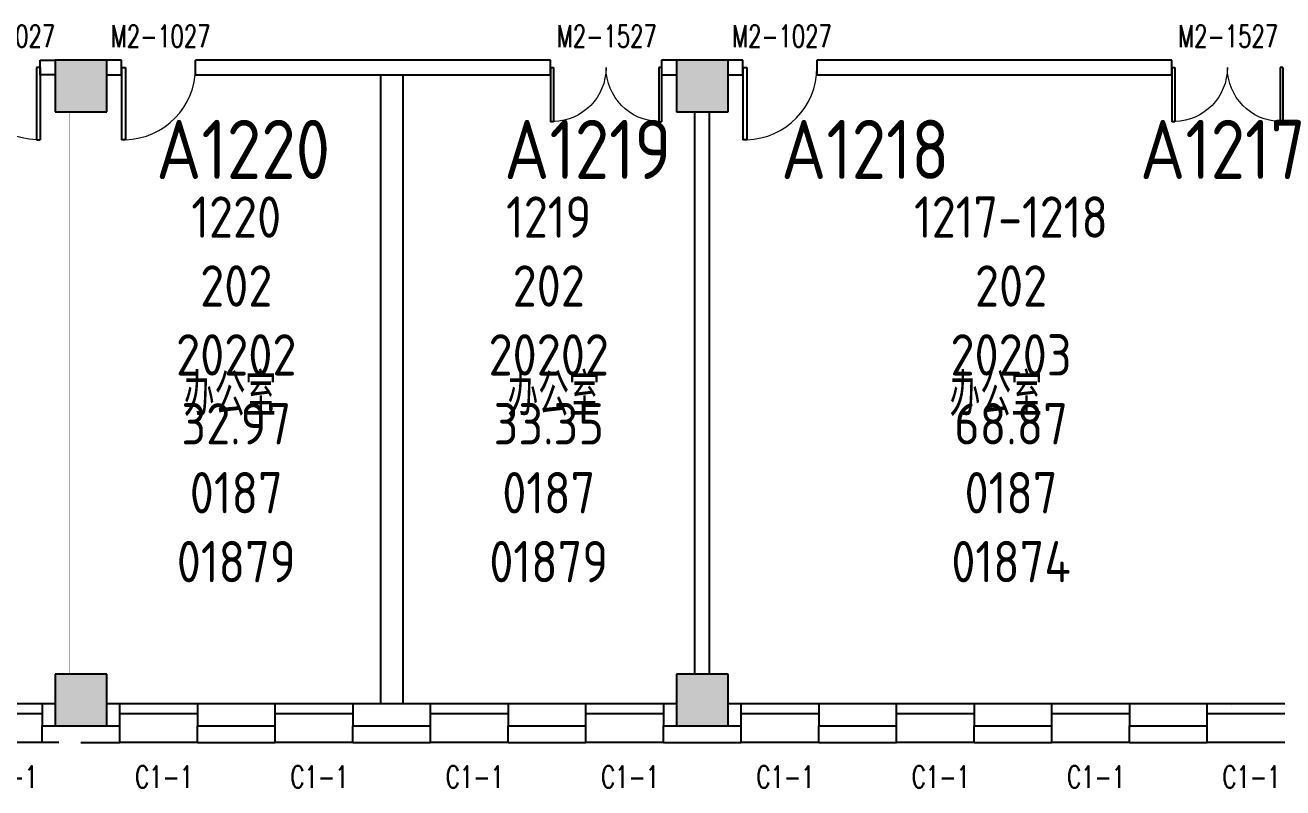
# Model space of a CAD drawing. Extents: x 1762714 to 1838512, y 310267 to 413040.
# Drawn here: x 1779921 to 1796925, y 379567 to 389877 of the extents above; entities that cross this region are included whole.
import ezdxf
from ezdxf.enums import TextEntityAlignment as Align

# ---------------------------------------------------------------- set-up
doc = ezdxf.new("R2010")
doc.units = 0
doc.header["$LTSCALE"] = 1000
doc.header["$MEASUREMENT"] = 0
for name, color, linetype in [('body', 30, 'Continuous'), ('name', 1, 'Continuous'), ('RM$', 5, 'Continuous'), ('RM$TXT', 5, 'Continuous')]:
    doc.layers.add(name, color=color, linetype=linetype)
doc.styles.add('-宋体', font='GBENOR.shx', dxfattribs={"bigfont": 'GBCBIG.shx'})
doc.styles.add('_TCH_WINDOW', font='txt.shx', dxfattribs={"height": 3.5, "bigfont": 'hztxt.shx'})
doc.styles.get("Standard").update_dxf_attribs({"font": 'gbenor.shx', "bigfont": 'gbcbig.shx'})

# ---------------------------------------------------------------- blocks, each defined once
blk = doc.blocks.new('$DorLib2D$00000001')
for p, q in [((0.45, 0.9750000000000001), (0.5000000000000002, 0.9750000000000001)), ((0.45, 0), (0.45, 0.9750000000000001)), ((0.5, 0), (0.5, 0.9750000000000001)), ((0.5, 0), (0.45, 0))]:
    blk.add_line(p, q)
at = {"lineweight": 13}
blk.add_arc((0.475, 0), 0.975, 91.4692835813538, 180, dxfattribs=at)
blk = doc.blocks.new('$WINLIB2D$00000004')
for p, q in [((-0.5, 0.5), (0.5, 0.5)), ((-0.5, 0.2405796575893152), (0.5, 0.2405796575893152)), ((-0.4999999999999999, -0.5), (0.5, -0.5))]:
    blk.add_line(p, q)
blk = doc.blocks.new('$DorLib2D$00000002')
for p, q in [((-0.5, -5.684341886080802e-17), (-0.5000000000000007, 0.4875)), ((-0.4750000000000007, 0.4875), (-0.5000000000000007, 0.4875)), ((-0.475, -2.842170943040401e-17), (-0.4750000000000007, 0.4875)), ((0.475, -2.842170943040401e-17), (0.4750000000000007, 0.4875)), ((0.4750000000000007, 0.4875), (0.5000000000000007, 0.4875)), ((0.5, -5.684341886080802e-17), (0.5000000000000007, 0.4875)), ((-0.5, -5.684341886080802e-17), (-0.475, -2.842170943040401e-17)), ((0.5, -5.684341886080802e-17), (0.475, -2.842170943040401e-17))]:
    blk.add_line(p, q)
at = {"lineweight": 13}
for centre, start, end in [((-0.4875, -4.263256414560601e-17), 0, 88.53071641864632), ((0.4875, -4.263256414560601e-17), 91.4692835813537, 180)]:
    blk.add_arc(centre, 0.4875, start, end, dxfattribs=at)

msp = doc.modelspace()

# ---------------------------------------------------------------- hatches: boundary and pattern name
at = {"layer": 'body'}
for points in [[(1780325.565563785, 388703.4034096688), (1781025.565563785, 388703.4034096688), (1781025.565563785, 389403.4112221684), (1780325.565563785, 389403.4112221684)], [(1788725.565563785, 388703.4034096688), (1789425.565563785, 388703.4034096688), (1789425.565563785, 389403.4112221684), (1788725.565563785, 389403.4112221684)], [(1780325.565563993, 380403.4190350726), (1781025.565563993, 380403.4190350726), (1781025.565563993, 381103.4112225716), (1780325.565563993, 381103.4112225716)], [(1788725.565563993, 380403.4190350726), (1789425.565563993, 380403.4190350726), (1789425.565563993, 381103.4112225716), (1788725.565563993, 381103.4112225716)]]:
    msp.add_hatch(color=256, dxfattribs=at).paths.add_polyline_path(points)

# ---------------------------------------------------------------- linework, layer by layer
for p, q in [((1780125.081629792, 389203.4112221905), (1780125.081629792, 389403.4112221905)), ((1780125.081629792, 389403.4112221905), (1780325.565563785, 389403.4112221684)), ((1781025.565563785, 389403.4112221684), (1780325.565563785, 389403.4112221684)), ((1780325.565563785, 389403.4112221684), (1780325.565563785, 388703.4034096688)), ((1781025.565563785, 388703.4034096688), (1781025.565563785, 389403.4112221684)), ((1781226.049497778, 389403.4112221905), (1781025.565563785, 389403.4112221684)), ((1781226.049497778, 389203.4112221905), (1781226.049497778, 389403.4112221905)), ((1787025.081629944, 389403.4190350776), (1782226.049497785, 389403.419035077)), ((1782226.049497785, 389203.4190350752), (1782226.049497785, 389403.419035077)), ((1787025.081629944, 389203.4190350776), (1787025.081629944, 389403.4190350776)), ((1788725.565563769, 389403.419035089), (1788525.081629982, 389403.4190350776)), ((1788525.081629982, 389403.4190350776), (1788525.081629982, 389203.4190350776)), ((1789425.565563785, 389403.4112221684), (1788725.565563785, 389403.4112221684)), ((1788725.565563785, 389403.4112221684), (1788725.565563785, 388703.4034096688)), ((1789626.049497795, 389403.4190350745), (1789425.56556377, 389403.4190350901)), ((1789425.565563785, 388703.4034096688), (1789425.565563785, 389403.4112221684)), ((1789626.049497795, 389203.4190350745), (1789626.049497795, 389403.4190350745)), ((1795425.081629733, 389403.4112221497), (1790626.049497795, 389403.4190350745)), ((1790626.049497795, 389403.4190350745), (1790626.049497795, 389203.4190350745)), ((1795425.081629734, 389203.4112221514), (1795425.081629733, 389403.4112221497)), ((1780325.565563785, 389203.4112222044), (1780125.081629792, 389203.4112221905)), ((1781025.565563785, 389203.4112222044), (1781226.049497778, 389203.4112221905)), ((1782226.049497785, 389203.4190350751), (1787025.081629944, 389203.4190350776)), ((1784725.565564041, 389203.4190350765), (1784725.565564041, 380703.4190350785)), ((1785025.565564041, 389203.4190350765), (1785025.565564041, 380703.4190350785)), ((1788525.081629982, 389203.4190350776), (1788725.565563769, 389203.4190350974)), ((1789425.56556377, 389203.4190350704), (1789626.049497795, 389203.4190350745)), ((1790626.049497795, 389203.4190350745), (1795425.081629734, 389203.4112221514)), ((1780325.565563785, 388703.4034096688), (1781025.565563785, 388703.4034096688)), ((1788725.565563785, 388703.4034096688), (1789425.565563785, 388703.4034096688)), ((1788975.565564006, 381103.4112225781), (1788975.565564006, 388703.4034096858)), ((1789175.565564006, 381103.4112225781), (1789175.565564006, 388703.4034096858)), ((1781025.565563993, 381103.4112225716), (1780325.565563993, 381103.4112225716)), ((1780325.565563993, 381103.4112225716), (1780325.565563993, 380403.4190350726)), ((1781025.565563993, 380403.4190350726), (1781025.565563993, 381103.4112225716)), ((1789425.565563993, 381103.4112225716), (1788725.565563993, 381103.4112225716)), ((1788725.565563993, 381103.4112225716), (1788725.565563993, 380403.4190350726)), ((1789425.565563993, 380403.4190350726), (1789425.565563993, 381103.4112225716)), ((1780325.565564014, 380703.4190350727), (1780150.565564041, 380703.4190350748)), ((1780150.565564041, 380703.4190350748), (1780150.565564041, 380403.4190350796)), ((1781200.565564117, 380703.4190350785), (1781025.565563971, 380703.4190350713)), ((1781200.565564117, 380403.4190350785), (1781200.565564117, 380703.4190350785)), ((1783300.565564041, 380703.4190350785), (1782250.565564118, 380703.4190350785)), ((1782250.565564118, 380703.4190350785), (1782250.565564118, 380403.4190350785)), ((1783300.565564041, 380403.4190350785), (1783300.565564041, 380703.4190350785)), ((1785400.565564041, 380703.4190350785), (1784350.565564041, 380703.4190350785)), ((1784350.565564041, 380703.4190350785), (1784350.565564041, 380403.4190350785)), ((1785400.565564041, 380403.4190350785), (1785400.565564041, 380703.4190350785)), ((1787500.565564041, 380703.4190350785), (1786450.565564041, 380703.4190350785)), ((1786450.565564041, 380703.4190350785), (1786450.565564041, 380403.4190350785)), ((1787500.565564041, 380403.4190350785), (1787500.565564041, 380703.4190350785)), ((1788725.565564025, 380703.4190350994), (1788550.565564041, 380703.4190350785)), ((1788550.565564041, 380703.4190350785), (1788550.565564041, 380403.4190350785)), ((1789600.565564118, 380703.4190350781), (1789425.565564025, 380703.4190350584)), ((1789600.565564118, 380403.4190350745), (1789600.565564118, 380703.4190350781)), ((1791700.565564041, 380703.4190350781), (1790650.565564118, 380703.4190350781)), ((1790650.565564118, 380703.4190350781), (1790650.565564118, 380403.4190350745)), ((1791700.565564041, 380403.4190350745), (1791700.565564041, 380703.4190350781)), ((1793800.565564016, 380703.4190350781), (1792750.565564041, 380703.4190350781)), ((1792750.565564041, 380703.4190350781), (1792750.565564041, 380403.4190350745)), ((1793800.565564016, 380403.4190350745), (1793800.565564016, 380703.4190350781)), ((1795900.565564016, 380703.4190350781), (1794850.565564016, 380703.4190350781)), ((1794850.565564016, 380703.4190350781), (1794850.565564016, 380403.4190350745)), ((1795900.565564016, 380403.4190350745), (1795900.565564016, 380703.4190350781)), ((1780150.565564041, 380403.4190350796), (1780325.565564014, 380403.419034989)), ((1780150.565564041, 380178.4190350752), (1780150.565564041, 380403.4190350767)), ((1780325.565563993, 380403.4190350726), (1781025.565563993, 380403.4190350726)), ((1781025.565563971, 380403.419035074), (1781200.565564117, 380403.4190350785)), ((1781200.565564117, 380178.4190350786), (1781200.565564118, 380403.4190350767)), ((1782250.565564118, 380403.4190350785), (1783300.565564041, 380403.4190350785)), ((1782250.565564118, 380178.4190350786), (1782250.565564118, 380403.4190350767)), ((1783300.565564041, 380178.4190350786), (1783300.565564041, 380403.4190350767)), ((1784350.565564041, 380403.4190350785), (1785400.565564041, 380403.4190350785)), ((1784350.565564041, 380178.4190350786), (1784350.565564041, 380403.4190350767)), ((1785400.565564041, 380178.4190350786), (1785400.565564041, 380403.4190350767)), ((1786450.565564041, 380403.4190350785), (1787500.565564041, 380403.4190350785)), ((1786450.565564041, 380178.4190350786), (1786450.565564041, 380403.4190350767)), ((1787500.565564041, 380178.4190350786), (1787500.565564041, 380403.4190350767)), ((1788550.565564041, 380403.4190350785), (1788725.565564025, 380403.4190350822)), ((1788550.565564041, 380178.4190350786), (1788550.565564041, 380403.4190350767)), ((1788725.565563993, 380403.4190350726), (1789425.565563993, 380403.4190350726)), ((1789425.565564025, 380403.4190350598), (1789600.565564118, 380403.4190350745)), ((1789600.565564118, 380178.4190350745), (1789600.565564118, 380403.4190350767)), ((1790650.565564118, 380403.4190350745), (1791700.565564041, 380403.4190350745)), ((1790650.565564118, 380178.4190350745), (1790650.565564118, 380403.4190350767)), ((1791700.565564041, 380178.4190350745), (1791700.565564041, 380403.4190350767)), ((1792750.565564041, 380403.4190350745), (1793800.565564016, 380403.4190350745)), ((1792750.565564041, 380178.4190350745), (1792750.565564041, 380403.4190350767)), ((1793800.565564016, 380178.4190350745), (1793800.565564016, 380403.4190350767)), ((1794850.565564016, 380403.4190350745), (1795900.565564016, 380403.4190350745)), ((1794850.565564016, 380178.4190350745), (1794850.565564016, 380403.4190350767)), ((1795900.565564016, 380178.4190350745), (1795900.565564016, 380403.4190350767)), ((1780375.56556398, 380178.4190350767), (1780150.565564041, 380178.4190350752)), ((1780675.56556398, 380178.4190350767), (1781200.565564117, 380178.4190350786)), ((1782250.565564118, 380178.4190350786), (1783300.565564041, 380178.4190350786)), ((1784350.565564041, 380178.4190350786), (1785400.565564041, 380178.4190350786)), ((1786450.565564041, 380178.4190350786), (1787500.565564041, 380178.4190350786)), ((1788550.565564041, 380178.4190350786), (1789075.565563981, 380178.4190350767)), ((1789075.565563981, 380178.4190350767), (1789600.565564118, 380178.4190350745)), ((1790650.565564118, 380178.4190350745), (1791700.565564041, 380178.4190350745)), ((1792750.565564041, 380178.4190350745), (1793800.565564016, 380178.4190350745)), ((1794850.565564016, 380178.4190350745), (1795900.565564016, 380178.4190350745))]:
    msp.add_line(p, q, dxfattribs=at)
at = {"layer": 'body', "const_width": 1}
for points in [[(1780525.565563785, 388703.4034096648), (1780525.565563993, 381103.4112225675)], [(1780825.565563785, 388703.4034096729), (1780825.565563993, 381103.4112225757)]]:
    msp.add_lwpolyline(points, dxfattribs=at)
at = {"layer": 'RM$', "const_width": 1}
for points in [[(1776625.56556403, 389203.4190350766), (1776625.565564028, 380703.4190350748), (1780325.565564014, 380703.4190350727), (1780325.565563993, 381103.4112225716), (1780525.565563993, 381103.4112225716), (1780525.565563785, 388703.4034096648), (1780325.565563785, 388703.4034096688), (1780325.565563785, 389203.4112222044)], [(1781025.565563785, 389203.4112222044), (1781025.565563785, 388703.4034096688), (1780825.565563785, 388703.4034096688), (1780825.565563993, 381103.4112225757), (1781025.565563993, 381103.4112225716), (1781025.565563993, 380703.4190350713), (1784725.565564041, 380703.4190350785), (1784725.565564041, 389203.4190350763)], [(1785025.565564041, 389203.4190350765), (1785025.565564041, 380703.4190350785), (1788725.565564025, 380703.4190350994), (1788725.565563993, 381103.4112225716), (1788975.565564006, 381103.4112225781), (1788975.565564006, 388703.4034096688), (1788725.565563785, 388703.4034096688), (1788725.565563785, 389203.4190350974)], [(1789425.56556377, 389203.4190350704), (1789425.565563785, 388703.4034096688), (1789175.565564006, 388703.4034096688), (1789175.565564006, 381103.4112225781), (1789425.565563993, 381103.4112225716), (1789425.565564025, 380703.4190350584), (1797125.565563992, 380703.4190350872), (1797125.565563993, 381103.4112225716), (1797325.565563993, 381103.4112225675), (1797325.565563785, 388703.4034096647), (1797125.565563785, 388703.4034096688), (1797125.565563785, 389203.4112221486)]]:
    msp.add_lwpolyline(points, close=True, dxfattribs=at)

# ---------------------------------------------------------------- block references
at = {"layer": 'body'}
ref = msp.add_blockref('$DorLib2D$00000001', (1779625.081629785, 389303.4112221887), dxfattribs=dict(at, xscale=-1000, yscale=1000, zscale=1000, rotation=180))
ref.add_attrib('A', 'M2-1027', (1778977.581629785, 389579.3716451048), dxfattribs={"height": 297.5, "style": '_TCH_WINDOW', "width": 0.7058823529411765})
ref = msp.add_blockref('$DorLib2D$00000001', (1781726.049497785, 389303.4112221887), dxfattribs=dict(at, xscale=1000, yscale=1000, zscale=1000, rotation=180))
ref.add_attrib('A', 'M2-1027', (1781078.549497784, 389579.3716451048), dxfattribs={"height": 297.5, "style": '_TCH_WINDOW', "width": 0.7058823529411765})
ref = msp.add_blockref('$DorLib2D$00000002', (1787775.081629957, 389303.4190350753), dxfattribs=dict(at, xscale=-1500, yscale=1500, zscale=-1500, rotation=180))
ref.add_attrib('A', 'M2-1527', (1787110.081629956, 389579.3794579881), dxfattribs={"height": 297.5, "style": '_TCH_WINDOW', "width": 0.7058823529411765})
ref = msp.add_blockref('$DorLib2D$00000001', (1790126.049497803, 389303.4190350753), dxfattribs=dict(at, xscale=1000, yscale=1000, zscale=1000, rotation=180))
ref.add_attrib('A', 'M2-1027', (1789478.549497803, 389579.3794579915), dxfattribs={"height": 297.5, "style": '_TCH_WINDOW', "width": 0.7058823529411765})
ref = msp.add_blockref('$DorLib2D$00000002', (1796175.081629733, 389303.4112221505), dxfattribs=dict(at, xscale=-1500, yscale=1500, zscale=-1500, rotation=180))
ref.add_attrib('A', 'M2-1527', (1795510.081629733, 389579.3716450633), dxfattribs={"height": 297.5, "style": '_TCH_WINDOW', "width": 0.7058823529411765})
ref = msp.add_blockref('$WINLIB2D$00000004', (1779625.565564033, 380440.9190350767), dxfattribs=dict(at, xscale=1050, yscale=-525, zscale=1050, rotation=180))
ref.add_attrib('A', 'C1-1', (1779310.565564032, 379567.169035077), dxfattribs={"height": 297.5, "style": '_TCH_WINDOW', "width": 0.7058823529411765})
ref = msp.add_blockref('$WINLIB2D$00000004', (1781725.56556411, 380440.9190350767), dxfattribs=dict(at, xscale=-1050, yscale=525, zscale=-1050))
ref.add_attrib('A', 'C1-1', (1781410.56556411, 379567.169035077), dxfattribs={"height": 297.5, "style": '_TCH_WINDOW', "width": 0.7058823529411765})
ref = msp.add_blockref('$WINLIB2D$00000004', (1783825.565564033, 380440.9190350767), dxfattribs=dict(at, xscale=-1050, yscale=525, zscale=-1050))
ref.add_attrib('A', 'C1-1', (1783510.565564032, 379567.169035077), dxfattribs={"height": 297.5, "style": '_TCH_WINDOW', "width": 0.7058823529411765})
ref = msp.add_blockref('$WINLIB2D$00000004', (1785925.565564033, 380440.9190350767), dxfattribs=dict(at, xscale=-1050, yscale=525, zscale=-1050))
ref.add_attrib('A', 'C1-1', (1785610.565564032, 379567.169035072), dxfattribs={"height": 297.5, "style": '_TCH_WINDOW', "width": 0.7058823529411765})
ref = msp.add_blockref('$WINLIB2D$00000004', (1788025.565564033, 380440.9190350767), dxfattribs=dict(at, xscale=-1050, yscale=525, zscale=-1050))
ref.add_attrib('A', 'C1-1', (1787710.565564032, 379567.169035077), dxfattribs={"height": 297.5, "style": '_TCH_WINDOW', "width": 0.7058823529411765})
ref = msp.add_blockref('$WINLIB2D$00000004', (1790125.56556411, 380440.9190350767), dxfattribs=dict(at, xscale=-1050, yscale=525, zscale=-1050))
ref.add_attrib('A', 'C1-1', (1789810.565564111, 379567.169035077), dxfattribs={"height": 297.5, "style": '_TCH_WINDOW', "width": 0.7058823529411765})
ref = msp.add_blockref('$WINLIB2D$00000004', (1792225.565564031, 380440.9190350767), dxfattribs=dict(at, xscale=-1050, yscale=525, zscale=-1050))
ref.add_attrib('A', 'C1-1', (1791910.565564032, 379567.169035077), dxfattribs={"height": 297.5, "style": '_TCH_WINDOW', "width": 0.7058823529411765})
ref = msp.add_blockref('$WINLIB2D$00000004', (1794325.565564031, 380440.9190350767), dxfattribs=dict(at, xscale=-1050, yscale=525, zscale=-1050))
ref.add_attrib('A', 'C1-1', (1794010.565564032, 379567.169035072), dxfattribs={"height": 297.5, "style": '_TCH_WINDOW', "width": 0.7058823529411765})
ref = msp.add_blockref('$WINLIB2D$00000004', (1796425.565564031, 380440.9190350767), dxfattribs=dict(at, xscale=-1050, yscale=525, zscale=-1050))
ref.add_attrib('A', 'C1-1', (1796110.565564032, 379567.169035077), dxfattribs={"height": 297.5, "style": '_TCH_WINDOW', "width": 0.7058823529411765})

# ---------------------------------------------------------------- texts
at = {"layer": 'name', "style": '-宋体'}
for s, p in [('A1220', (1781692.565554479, 388597.0987873586)), ('A1219', (1786397.565554479, 388597.0987873586)), ('A1218', (1790141.065554479, 388597.0987873586)), ('A1217', (1794994.065554479, 388597.0987873586))]:
    msp.add_text(s, height=800, dxfattribs=at).set_placement(p, align=Align.TOP_LEFT)
for p in [(1782065.133564727, 384592.6352817495), (1786440.587513377, 384592.6352817495), (1792418.9314612, 384592.6352817495)]:
    msp.add_text('办公室', height=578.7234042553191, dxfattribs=at).set_placement(p)
at = {"layer": 'RM$TXT', "char_height": 558.8, "attachment_point": 8}
for s, insert in [('1220^M^J202^M^J20202^M^J32.97^M^J0187^M^J01879^M^J', (1782775.565563913, 382345.6857017405)), ('1219^M^J202^M^J20202^M^J33.35^M^J0187^M^J01879^M^J', (1787000.565564023, 382345.6857017546)), ('1217-1218^M^J202^M^J20203^M^J68.87^M^J0187^M^J01874^M^J', (1793250.565563999, 382345.6857017311))]:
    msp.add_mtext(s, dxfattribs=dict(at, insert=insert))

doc.saveas('drawing.dxf')
